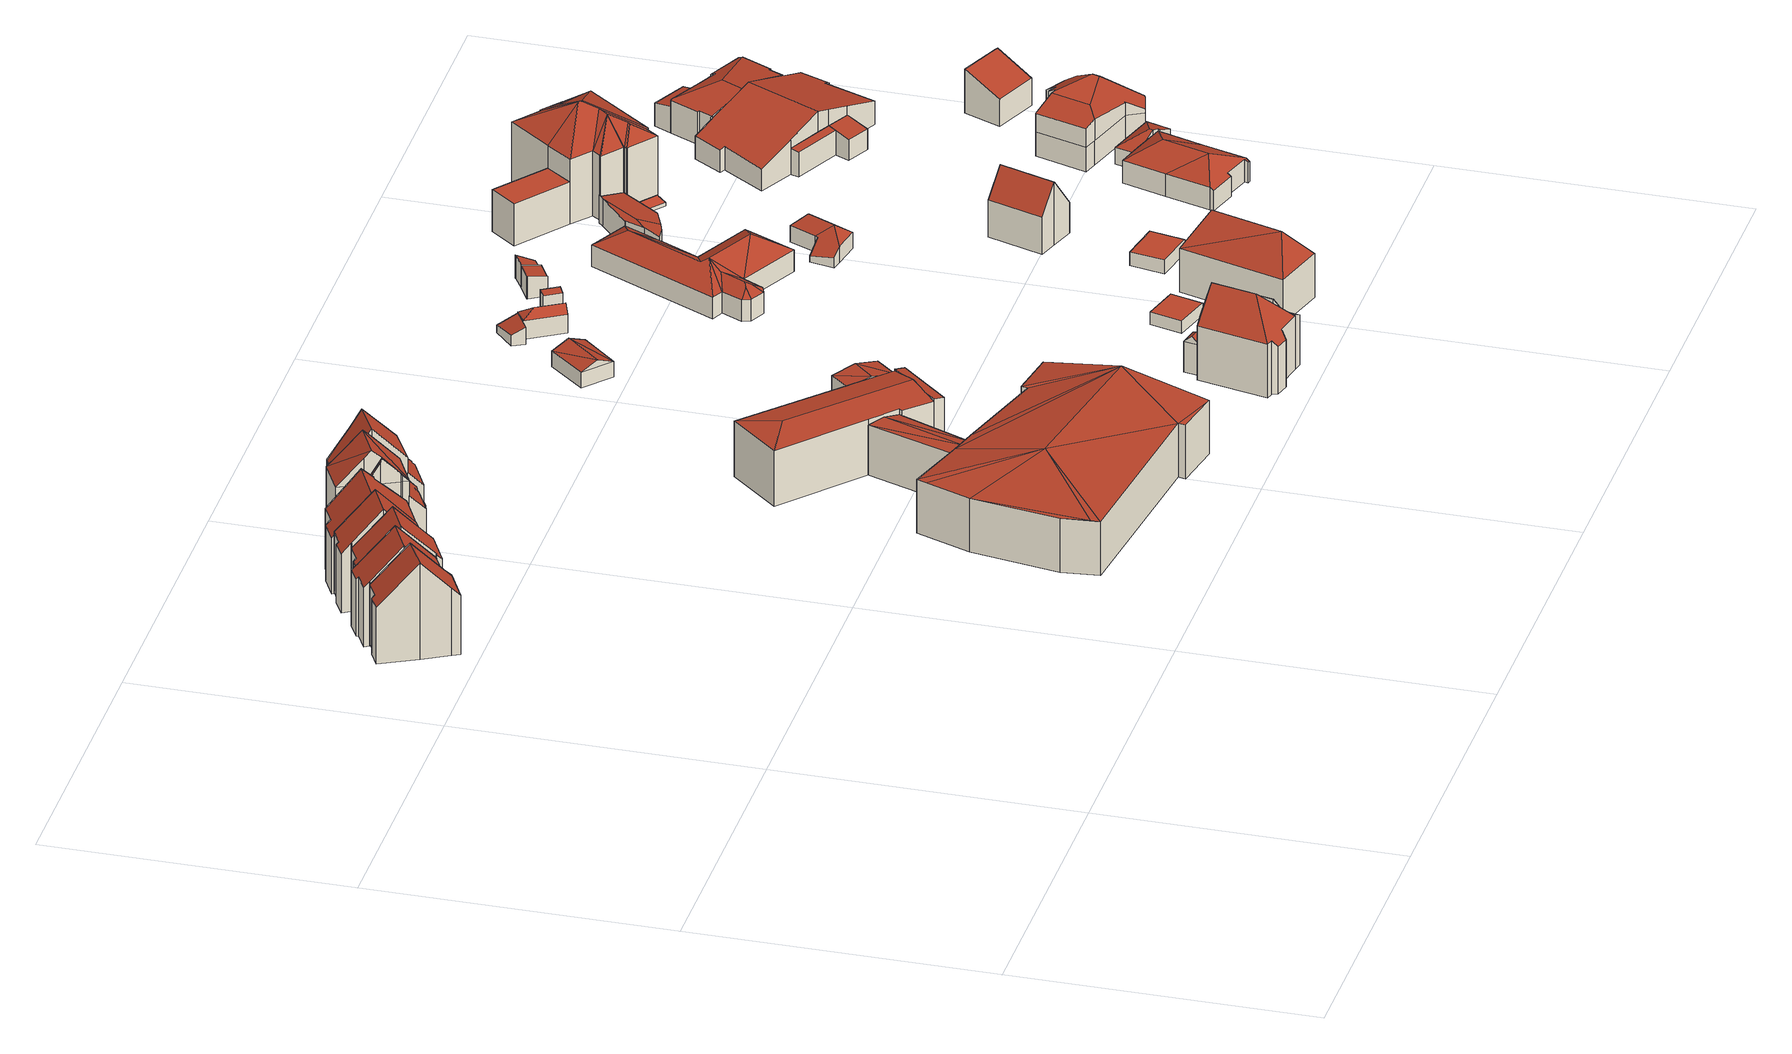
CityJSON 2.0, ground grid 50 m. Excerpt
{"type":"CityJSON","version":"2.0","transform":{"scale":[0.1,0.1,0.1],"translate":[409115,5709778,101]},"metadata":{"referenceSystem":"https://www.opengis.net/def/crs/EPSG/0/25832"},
"CityObjects":{
"building1":{"type":"Building","attributes":{"Gemeindeschluessel":"05978036","Geometrietyp2DReferenz":"3000","function":"31001_1000","roofType":"3100","measuredHeight":16.6},"geometry":[{"type":"MultiSurface","lod":"2","boundaries":[[[0,1,2,3]],[[1,4,5,2]],[[4,6,7,5]],[[6,8,9,7]],[[8,10,11,9]],[[10,12,13,11]],[[12,14,15,13]],[[14,16,17,15]],[[16,18,19,17]],[[18,20,21,19]],[[20,22,23,21]],[[22,0,3,23]],[[18,16,14,12,10,8,6]],[[6,4,1,0,22,20,18]],[[3,2,5,7,9,11,13,15,17,19,21,23]]],"semantics":{"surfaces":[{"type":"WallSurface"},{"type":"RoofSurface"},{"type":"GroundSurface"}],"values":[0,0,0,0,0,0,0,0,0,0,0,0,1,1,2]}}]},
"building2":{"type":"Building","attributes":{"Gemeindeschluessel":"05978036","Geometrietyp2DReferenz":"3000","function":"31001_1000","roofType":"3100","measuredHeight":16.62},"geometry":[{"type":"MultiSurface","lod":"2","boundaries":[[[24,25,26,27]],[[25,28,29,26]],[[28,30,31,29]],[[30,32,33,31]],[[32,34,35,33]],[[34,36,37,35]],[[36,38,39,37]],[[38,40,41,39]],[[40,42,43,41]],[[42,44,45,43]],[[44,46,47,45]],[[46,48,49,47]],[[48,50,51,49]],[[50,24,27,51]],[[46,44,42,40,38,36,34,32,30,28]],[[28,25,24,50,48,46]],[[27,26,29,31,33,35,37,39,41,43,45,47,49,51]]],"semantics":{"surfaces":[{"type":"WallSurface"},{"type":"RoofSurface"},{"type":"GroundSurface"}],"values":[0,0,0,0,0,0,0,0,0,0,0,0,0,0,1,1,2]}}]},
"building3":{"type":"Building","attributes":{"Gemeindeschluessel":"05978036","Geometrietyp2DReferenz":"3000","function":"31001_1000","roofType":"3100","measuredHeight":16.67},"geometry":[{"type":"MultiSurface","lod":"2","boundaries":[[[52,53,54,55]],[[53,56,57,54]],[[56,58,59,57]],[[58,60,61,59]],[[60,62,63,61]],[[62,64,65,63]],[[64,66,67,65]],[[66,68,69,67]],[[68,70,71,69]],[[70,72,73,71]],[[72,74,75,73]],[[74,76,77,75]],[[76,52,55,77]],[[72,70,68,66,64,62,60]],[[60,58,56,53,52,76,74,72]],[[55,54,57,59,61,63,65,67,69,71,73,75,77]]],"semantics":{"surfaces":[{"type":"WallSurface"},{"type":"RoofSurface"},{"type":"GroundSurface"}],"values":[0,0,0,0,0,0,0,0,0,0,0,0,0,1,1,2]}}]},
"building4":{"type":"Building","attributes":{"Gemeindeschluessel":"05978036","Geometrietyp2DReferenz":"3000","function":"31001_1000","roofType":"3100","measuredHeight":17.01},"geometry":[{"type":"MultiSurface","lod":"2","boundaries":[[[78,79,80,81]],[[79,82,83,80]],[[82,84,85,83]],[[84,86,87,85]],[[86,88,89,87]],[[88,90,91,89]],[[90,92,93,91]],[[92,94,95,93]],[[94,96,97,95]],[[96,78,81,97]],[[92,90,88,86]],[[86,84,82,79,78,96,94,92]],[[81,80,83,85,87,89,91,93,95,97]]],"semantics":{"surfaces":[{"type":"WallSurface"},{"type":"RoofSurface"},{"type":"GroundSurface"}],"values":[0,0,0,0,0,0,0,0,0,0,1,1,2]}}]},
"building5":{"type":"Building","attributes":{"Gemeindeschluessel":"05978036","Geometrietyp2DReferenz":"3000","function":"31001_1000","roofType":"3100","measuredHeight":16.61},"geometry":[{"type":"MultiSurface","lod":"2","boundaries":[[[98,99,100,101]],[[99,102,103,100]],[[102,104,105,103]],[[104,106,107,105]],[[106,108,109,107]],[[108,110,111,109]],[[110,112,113,111]],[[112,114,115,113]],[[114,116,117,115]],[[116,118,119,117]],[[118,120,121,119]],[[120,98,101,121]],[[116,114,112,110,108,106,104]],[[104,102,99,98,120,118,116]],[[101,100,103,105,107,109,111,113,115,117,119,121]]],"semantics":{"surfaces":[{"type":"WallSurface"},{"type":"RoofSurface"},{"type":"GroundSurface"}],"values":[0,0,0,0,0,0,0,0,0,0,0,0,1,1,2]}}]},
"building6":{"type":"Building","attributes":{"Gemeindeschluessel":"05978036","Geometrietyp2DReferenz":"3000","function":"51009_1610","roofType":"2100","measuredHeight":4.06},"geometry":[{"type":"MultiSurface","lod":"2","boundaries":[[[122,123,124,125]],[[123,126,127,124]],[[126,128,129,127]],[[128,130,131,129]],[[130,122,125,131]],[[130,128,126,123,122]],[[125,124,127,129,131]]],"semantics":{"surfaces":[{"type":"WallSurface"},{"type":"RoofSurface"},{"type":"GroundSurface"}],"values":[0,0,0,0,0,1,2]}}]},
"building7":{"type":"Building","attributes":{"Gemeindeschluessel":"05978036","Geometrietyp2DReferenz":"3000","function":"31001_1000"},"children":["building7-1","building7-2","building7-3","building7-4","building7-5","building7-6"]},
"building7-1":{"type":"BuildingPart","attributes":{"roofType":"2100","measuredHeight":11.27},"parents":["building7"],"geometry":[{"type":"MultiSurface","lod":"2","boundaries":[[[132,133,134,135,136]],[[133,137,138,134]],[[137,139,140,138]],[[139,141,142,140]],[[141,143,144,142]],[[143,141,139,137,133,132,145,146,147,148]],[[149,150,151,135,134,138,140,142,144,152]],[[145,153,151,150,146]],[[146,150,149,147]],[[132,136,153,145]],[[136,135,151,153]],[[147,149,152,148]],[[148,152,144,143]]],"semantics":{"surfaces":[{"type":"WallSurface"},{"type":"RoofSurface"},{"type":"GroundSurface"},{"type":"ClosureSurface"}],"values":[0,0,0,0,0,1,2,3,3,0,3,3,3]}}]},
"building7-2":{"type":"BuildingPart","attributes":{"roofType":"3100","measuredHeight":19.53},"parents":["building7"],"geometry":[{"type":"MultiSurface","lod":"2","boundaries":[[[154,155,156,157]],[[155,158,159,156]],[[158,160,161,162,159]],[[163,164,165,166,167]],[[167,168,169,163]],[[167,170,158,168]],[[168,158,155,171]],[[154,171,155]],[[158,170,160]],[[152,157,156,159,162,172,149]],[[163,154,157,152,148]],[[173,161,160]],[[172,162,161,173,174]],[[147,149,172,174,164]],[[148,147,164,163]],[[152,149,147,148]],[[168,171,154,169]],[[169,154,163]],[[160,170,167,166,173]],[[173,166,165,174]],[[174,165,164]]],"semantics":{"surfaces":[{"type":"WallSurface"},{"type":"RoofSurface"},{"type":"GroundSurface"},{"type":"ClosureSurface"}],"values":[0,0,0,1,1,1,1,0,0,2,3,0,3,3,0,3,0,3,0,3,3]}}]},
"building7-3":{"type":"BuildingPart","attributes":{"roofType":"2100","measuredHeight":11.39},"parents":["building7"],"geometry":[{"type":"MultiSurface","lod":"2","boundaries":[[[175,176,177,178]],[[176,179,180,177]],[[179,181,182,180]],[[181,183,184,185,182]],[[186,183,181,179,176,175]],[[178,177,180,182,185,151,150]],[[146,145,153,184,183,186]],[[150,151,153,145,146]],[[153,151,185,184]],[[178,150,146,186,175]]],"semantics":{"surfaces":[{"type":"WallSurface"},{"type":"RoofSurface"},{"type":"GroundSurface"},{"type":"ClosureSurface"}],"values":[0,0,0,0,1,2,0,3,3,3]}}]},
"building7-4":{"type":"BuildingPart","attributes":{"roofType":"3100","measuredHeight":18.11},"parents":["building7"],"geometry":[{"type":"MultiSurface","lod":"2","boundaries":[[[187,188,189,144,143]],[[188,190,191,189]],[[190,192,193,191]],[[192,194,195,193]],[[194,154,157,195]],[[196,197,169,154]],[[154,194,198,196]],[[199,187,163,169]],[[197,200,201,199,169]],[[187,199,201,188]],[[188,201,200,190]],[[190,200,197,196,198,192]],[[192,198,194]],[[157,152,144,189,191,193,195]],[[154,163,148,152,157]],[[143,148,163,187]],[[144,152,148,143]],[[154,169,163]]],"semantics":{"surfaces":[{"type":"WallSurface"},{"type":"RoofSurface"},{"type":"GroundSurface"},{"type":"ClosureSurface"}],"values":[0,0,0,0,0,1,1,1,1,0,0,0,0,2,3,0,3,3]}}]},
"building7-5":{"type":"BuildingPart","attributes":{"roofType":"3100","measuredHeight":19.53},"parents":["building7"],"geometry":[{"type":"MultiSurface","lod":"2","boundaries":[[[161,202,203,162]],[[202,204,205,203]],[[204,206,207,205]],[[206,208,209,207]],[[208,210,211,209]],[[210,212,213,211]],[[212,214,175,178,213]],[[212,210,208,206,204,202,161,173,166,215]],[[215,216,214,212]],[[172,162,203,205,207,209,211,213,178,150,149]],[[166,165,215]],[[161,162,172,174,173]],[[173,174,165,166]],[[216,186,175,214]],[[186,146,150,178,175]],[[165,164,147,146,186,216,215]],[[149,150,146,147]],[[149,147,164,174,172]],[[174,164,165]]],"semantics":{"surfaces":[{"type":"WallSurface"},{"type":"RoofSurface"},{"type":"GroundSurface"},{"type":"ClosureSurface"}],"values":[0,0,0,0,0,0,0,1,1,2,0,3,3,0,3,0,3,3,3]}}]},
"building7-6":{"type":"BuildingPart","attributes":{"roofType":"1000","measuredHeight":5.96},"parents":["building7"],"geometry":[{"type":"MultiSurface","lod":"2","boundaries":[[[184,217,218,185]],[[217,136,135,218]],[[153,136,217,184]],[[185,218,135,151]],[[151,135,136,153]],[[151,153,184,185]]],"semantics":{"surfaces":[{"type":"WallSurface"},{"type":"RoofSurface"},{"type":"GroundSurface"},{"type":"ClosureSurface"}],"values":[0,0,1,2,3,3]}}]},
"building8":{"type":"Building","attributes":{"Gemeindeschluessel":"05978036","Geometrietyp2DReferenz":"3000","function":"31001_1310","roofType":"5000","measuredHeight":11.79},"geometry":[{"type":"MultiSurface","lod":"2","boundaries":[[[219,220,221,222]],[[220,223,224,221]],[[223,225,226,224]],[[225,227,228,226]],[[227,229,230,228]],[[229,231,232,230]],[[231,233,234,232]],[[233,235,236,234]],[[235,237,238,236]],[[237,239,240,238]],[[239,241,242,240]],[[241,219,222,242]],[[239,243,244]],[[239,245,243]],[[245,239,237]],[[246,233,229]],[[243,233,246]],[[243,235,233]],[[235,243,245]],[[229,233,231]],[[225,246,227]],[[223,246,225]],[[220,246,223]],[[219,246,220]],[[219,243,246]],[[241,243,219]],[[243,241,244]],[[237,235,245]],[[241,239,244]],[[229,227,246]],[[222,221,224,226,228,230,232,234,236,238,240,242]]],"semantics":{"surfaces":[{"type":"WallSurface"},{"type":"RoofSurface"},{"type":"GroundSurface"}],"values":[0,0,0,0,0,0,0,0,0,0,0,0,1,1,1,1,1,1,1,1,1,1,1,1,1,1,1,0,0,0,2]}}]},
"building9":{"type":"Building","attributes":{"Gemeindeschluessel":"05978036","Geometrietyp2DReferenz":"3000","function":"31001_3010"},"children":["building9-1","building9-2","building9-3","building9-4"]},
"building9-1":{"type":"BuildingPart","attributes":{"roofType":"3100","measuredHeight":9.18},"parents":["building9"],"geometry":[{"type":"MultiSurface","lod":"2","boundaries":[[[247,248,249,250]],[[248,251,252,249]],[[251,253,254,252]],[[253,255,256]],[[255,253,251]],[[256,248,247,257]],[[248,256,255]],[[248,255,251]],[[254,258,250,249,252]],[[258,254,253,257]],[[250,258,257,247]],[[253,256,257]]],"semantics":{"surfaces":[{"type":"WallSurface"},{"type":"RoofSurface"},{"type":"GroundSurface"},{"type":"ClosureSurface"}],"values":[0,0,0,1,1,1,1,0,2,3,3,3]}}]},
"building9-2":{"type":"BuildingPart","attributes":{"roofType":"2100","measuredHeight":10.02},"parents":["building9"],"geometry":[{"type":"MultiSurface","lod":"2","boundaries":[[[259,260,261,262,263]],[[264,265,266,267,268]],[[265,259,263,266]],[[265,264,269,270,271,260,259]],[[263,262,272,267,266]],[[271,261,260]],[[268,269,264]],[[267,272,270,269,268]],[[272,262,261,271,270]]],"semantics":{"surfaces":[{"type":"WallSurface"},{"type":"RoofSurface"},{"type":"GroundSurface"},{"type":"ClosureSurface"}],"values":[0,0,0,1,2,0,0,3,3]}}]},
"building9-3":{"type":"BuildingPart","attributes":{"roofType":"5000","measuredHeight":10.63},"parents":["building9"],"geometry":[{"type":"MultiSurface","lod":"2","boundaries":[[[261,273,247,250,262]],[[274,275,276,254,253]],[[275,277,278,276]],[[277,279,280,281,278]],[[268,267,282]],[[277,275,283]],[[275,274,284,273,261,271,285,283]],[[285,269,268,286,287,279,277,283]],[[272,262,250,258,254,276,278,281,267]],[[270,269,285]],[[272,267,268,269,270]],[[271,270,285]],[[272,270,271,261,262]],[[257,247,273,284]],[[257,258,250,247]],[[274,253,256,257,284]],[[253,254,258,257]],[[253,257,256]],[[282,286,268]],[[287,280,279]],[[282,267,281,280]],[[282,280,287,286]]],"semantics":{"surfaces":[{"type":"WallSurface"},{"type":"RoofSurface"},{"type":"GroundSurface"},{"type":"ClosureSurface"}],"values":[0,0,0,0,0,1,1,1,2,0,3,0,3,0,3,0,3,3,0,0,3,3]}}]},
"building9-4":{"type":"BuildingPart","attributes":{"roofType":"3100","measuredHeight":9.95},"parents":["building9"],"geometry":[{"type":"MultiSurface","lod":"2","boundaries":[[[280,288,289,281]],[[288,290,291,289]],[[290,282,267,291]],[[290,288,292]],[[288,293,292]],[[293,288,280,287]],[[292,282,290]],[[282,292,293,286]],[[281,289,291,267]],[[281,267,282,280]],[[286,293,287]],[[282,286,287,280]]],"semantics":{"surfaces":[{"type":"WallSurface"},{"type":"RoofSurface"},{"type":"GroundSurface"},{"type":"ClosureSurface"}],"values":[0,0,0,0,1,1,1,1,2,3,0,3]}}]},
"building10":{"type":"Building","attributes":{"Gemeindeschluessel":"05978036","Geometrietyp2DReferenz":"3000","function":"31001_1000"},"children":["building10-1","building10-2","building10-3"]},
"building10-1":{"type":"BuildingPart","attributes":{"roofType":"2100","measuredHeight":11.25},"parents":["building10"],"geometry":[{"type":"MultiSurface","lod":"2","boundaries":[[[294,295,296,297]],[[295,298,299,296]],[[298,300,301,299]],[[300,302,303,304,301]],[[305,294,297,306,307]],[[305,308,302,300,298,295,294]],[[297,296,299,301,304,309,306]],[[310,303,302,308]],[[310,311,309,304,303]],[[307,311,310,308,305]],[[306,309,311,307]]],"semantics":{"surfaces":[{"type":"WallSurface"},{"type":"RoofSurface"},{"type":"GroundSurface"},{"type":"ClosureSurface"}],"values":[0,0,0,0,0,1,2,0,3,0,3]}}]},
"building10-2":{"type":"BuildingPart","attributes":{"roofType":"5000","measuredHeight":14.51},"parents":["building10"],"geometry":[{"type":"MultiSurface","lod":"2","boundaries":[[[312,313,314,315]],[[313,316,317,314]],[[316,318,319,317]],[[318,320,321,319]],[[320,322,323,321]],[[322,307,306,323]],[[324,325,326,327]],[[325,328,329,326]],[[328,330,331,329]],[[330,332,333,331]],[[332,334,335,333]],[[334,336,337,335]],[[336,338,339,337]],[[338,312,315,339]],[[334,332,330,328,325,324,340]],[[324,311,307,322,320,318,316,313,340]],[[313,312,338,336,334,340]],[[315,314,317,319,321,323,306,309,327,326,329,331,333,335,337,339]],[[311,309,306,307]],[[324,327,309,311]]],"semantics":{"surfaces":[{"type":"WallSurface"},{"type":"RoofSurface"},{"type":"GroundSurface"},{"type":"ClosureSurface"}],"values":[0,0,0,0,0,0,0,0,0,0,0,0,0,0,1,1,1,2,3,3]}}]},
"building10-3":{"type":"BuildingPart","attributes":{"roofType":"2100","measuredHeight":9.52},"parents":["building10"],"geometry":[{"type":"MultiSurface","lod":"2","boundaries":[[[303,341,342,304]],[[341,343,324,327,342]],[[343,341,303,310]],[[309,304,342,327]],[[303,304,309,311,310]],[[311,324,343,310]],[[309,327,324,311]]],"semantics":{"surfaces":[{"type":"WallSurface"},{"type":"RoofSurface"},{"type":"GroundSurface"},{"type":"ClosureSurface"}],"values":[0,0,1,2,3,0,3]}}]},
"building11":{"type":"Building","attributes":{"Gemeindeschluessel":"05978036","Geometrietyp2DReferenz":"3000","function":"31001_1000"},"children":["building11-1","building11-2"]},
"building11-1":{"type":"BuildingPart","attributes":{"roofType":"5000","measuredHeight":6.49},"parents":["building11"],"geometry":[{"type":"MultiSurface","lod":"2","boundaries":[[[344,345,346,347]],[[345,348,349,346]],[[348,350,351,352,349]],[[353,344,347,354,355]],[[353,350,348,356]],[[348,345,357,356]],[[357,344,353,356]],[[344,357,345]],[[347,346,349,352,354]],[[355,351,350,353]],[[355,354,352,351]]],"semantics":{"surfaces":[{"type":"WallSurface"},{"type":"RoofSurface"},{"type":"GroundSurface"},{"type":"ClosureSurface"}],"values":[0,0,0,0,1,1,1,0,2,0,3]}}]},
"building11-2":{"type":"BuildingPart","attributes":{"roofType":"1000","measuredHeight":2.64},"parents":["building11"],"geometry":[{"type":"MultiSurface","lod":"2","boundaries":[[[358,355,354,359]],[[351,360,361,352]],[[360,358,359,361]],[[360,351,355,358]],[[359,354,352,361]],[[352,354,355,351]]],"semantics":{"surfaces":[{"type":"WallSurface"},{"type":"RoofSurface"},{"type":"GroundSurface"},{"type":"ClosureSurface"}],"values":[0,0,0,1,2,3]}}]},
"building12":{"type":"Building","attributes":{"Gemeindeschluessel":"05978036","Geometrietyp2DReferenz":"3000","function":"31001_2460","roofType":"3100","measuredHeight":3.9},"geometry":[{"type":"MultiSurface","lod":"2","boundaries":[[[362,363,364,365]],[[363,366,367,364]],[[366,368,369,367]],[[368,362,365,369]],[[366,363,370]],[[362,368,371]],[[371,363,362]],[[363,371,370]],[[368,370,371]],[[370,368,366]],[[365,364,367,369]]],"semantics":{"surfaces":[{"type":"WallSurface"},{"type":"RoofSurface"},{"type":"GroundSurface"}],"values":[0,0,0,0,0,0,1,1,1,1,2]}}]},
"building13":{"type":"Building","attributes":{"Gemeindeschluessel":"05978036","Geometrietyp2DReferenz":"3000","function":"31001_2460","roofType":"1000","measuredHeight":2.28},"geometry":[{"type":"MultiSurface","lod":"2","boundaries":[[[372,373,374,375]],[[373,376,377,374]],[[376,378,379,377]],[[378,372,375,379]],[[378,376,373,372]],[[375,374,377,379]]],"semantics":{"surfaces":[{"type":"WallSurface"},{"type":"RoofSurface"},{"type":"GroundSurface"}],"values":[0,0,0,0,1,2]}}]},
"building14":{"type":"Building","attributes":{"Gemeindeschluessel":"05978036","Geometrietyp2DReferenz":"3000","function":"31001_1000","roofType":"3200","measuredHeight":12.82},"geometry":[{"type":"MultiSurface","lod":"2","boundaries":[[[380,381,382,383]],[[381,384,385,382]],[[384,386,387,385]],[[386,380,383,387]],[[384,381,388]],[[380,386,389]],[[388,380,389]],[[380,388,381]],[[386,388,389]],[[388,386,384]],[[383,382,385,387]]],"semantics":{"surfaces":[{"type":"WallSurface"},{"type":"RoofSurface"},{"type":"GroundSurface"}],"values":[0,0,0,0,1,1,1,1,1,1,2]}}]},
"building15":{"type":"Building","attributes":{"Gemeindeschluessel":"05978036","Geometrietyp2DReferenz":"3000","function":"31001_1000","roofType":"2100","measuredHeight":2.93},"geometry":[{"type":"MultiSurface","lod":"2","boundaries":[[[390,391,392,393]],[[391,394,395,392]],[[394,396,397,395]],[[396,398,399,397]],[[398,400,401,399]],[[400,390,393,401]],[[400,398,396,394,391,390]],[[393,392,395,397,399,401]]],"semantics":{"surfaces":[{"type":"WallSurface"},{"type":"RoofSurface"},{"type":"GroundSurface"}],"values":[0,0,0,0,0,0,1,2]}}]},
"building16":{"type":"Building","attributes":{"Gemeindeschluessel":"05978036","Geometrietyp2DReferenz":"3000","function":"31001_1000","roofType":"5000","measuredHeight":4.31},"geometry":[{"type":"MultiSurface","lod":"2","boundaries":[[[402,403,404,405]],[[403,406,407,404]],[[406,408,409,407]],[[408,410,411,409]],[[410,402,405,411]],[[402,410,412]],[[410,408,413,412]],[[403,402,412,413,406]],[[406,413,408]],[[405,404,407,409,411]]],"semantics":{"surfaces":[{"type":"WallSurface"},{"type":"RoofSurface"},{"type":"GroundSurface"}],"values":[0,0,0,0,0,1,1,1,0,2]}}]},
"building17":{"type":"Building","attributes":{"Gemeindeschluessel":"05978036","Geometrietyp2DReferenz":"3000","function":"31001_9998","roofType":"2100","measuredHeight":5.63},"geometry":[{"type":"MultiSurface","lod":"2","boundaries":[[[414,415,416,404]],[[415,417,418,416]],[[417,419,407,418]],[[419,414,404,407]],[[419,417,415,414]],[[404,416,418,407]]],"semantics":{"surfaces":[{"type":"WallSurface"},{"type":"RoofSurface"},{"type":"GroundSurface"}],"values":[0,0,0,0,1,2]}}]},
"building18":{"type":"Building","attributes":{"Gemeindeschluessel":"05978036","Geometrietyp2DReferenz":"3000","function":"31001_2460","roofType":"1000","measuredHeight":2.42},"geometry":[{"type":"MultiSurface","lod":"2","boundaries":[[[420,421,422,423]],[[421,424,425,422]],[[424,426,427,425]],[[426,420,423,427]],[[426,424,421,420]],[[423,422,425,427]]],"semantics":{"surfaces":[{"type":"WallSurface"},{"type":"RoofSurface"},{"type":"GroundSurface"}],"values":[0,0,0,0,1,2]}}]},
"building19":{"type":"Building","attributes":{"Gemeindeschluessel":"05978036","Geometrietyp2DReferenz":"3000","function":"31001_2460","roofType":"2100","measuredHeight":3.83},"geometry":[{"type":"MultiSurface","lod":"2","boundaries":[[[428,429,430,431]],[[429,432,433,430]],[[432,434,435,433]],[[434,436,437,435]],[[436,438,439,437]],[[438,428,431,439]],[[438,436,434,432,429,428]],[[431,430,433,435,437,439]]],"semantics":{"surfaces":[{"type":"WallSurface"},{"type":"RoofSurface"},{"type":"GroundSurface"}],"values":[0,0,0,0,0,0,1,2]}}]},
"building20":{"type":"Building","attributes":{"Gemeindeschluessel":"05978036","Geometrietyp2DReferenz":"3000","function":"31001_2460","roofType":"2100","measuredHeight":3.91},"geometry":[{"type":"MultiSurface","lod":"2","boundaries":[[[440,441,435,437]],[[441,442,443,435]],[[442,444,445,443]],[[444,446,447,445]],[[446,448,449,447]],[[448,450,451,449]],[[450,440,437,451]],[[450,448,446,444,442,441,440]],[[437,435,443,445,447,449,451]]],"semantics":{"surfaces":[{"type":"WallSurface"},{"type":"RoofSurface"},{"type":"GroundSurface"}],"values":[0,0,0,0,0,0,0,1,2]}}]},
"building21":{"type":"Building","attributes":{"Gemeindeschluessel":"05978036","Geometrietyp2DReferenz":"3000","function":"31001_1000","roofType":"3100","measuredHeight":10.92},"geometry":[{"type":"MultiSurface","lod":"2","boundaries":[[[452,453,454,455]],[[453,456,457,454]],[[456,458,459,457]],[[458,460,461,459]],[[460,462,463,461]],[[462,464,465,463]],[[464,466,467,465]],[[466,468,469,467]],[[468,470,471,469]],[[470,472,473,471]],[[472,474,475,473]],[[474,476,477,475]],[[476,478,479,477]],[[478,480,481,479]],[[480,482,483,481]],[[482,452,455,483]],[[478,476,474,472,470,468,466,464,462,460,458,456,453,452]],[[452,482,480,478]],[[455,454,457,459,461,463,465,467,469,471,473,475,477,479,481,483]]],"semantics":{"surfaces":[{"type":"WallSurface"},{"type":"RoofSurface"},{"type":"GroundSurface"}],"values":[0,0,0,0,0,0,0,0,0,0,0,0,0,0,0,0,1,1,2]}}]},
"building22":{"type":"Building","attributes":{"Gemeindeschluessel":"05978036","Geometrietyp2DReferenz":"3000","function":"31001_2000"},"children":["building22-1","building22-2"]},
"building22-1":{"type":"BuildingPart","attributes":{"roofType":"5000","measuredHeight":4.8},"parents":["building22"],"geometry":[{"type":"MultiSurface","lod":"2","boundaries":[[[484,485,486,487]],[[485,488,489,486]],[[488,490,491,489]],[[490,492,493,491]],[[492,494,495,493]],[[494,496,497,495]],[[496,498,499,497]],[[498,500,501,502,499]],[[503,484,487,504,505]],[[506,500,498,496,507]],[[496,494,492,490,488,485,484,507]],[[484,503,508,506,507]],[[487,486,489,491,493,495,497,499,502,509,510,504]],[[511,501,500,506]],[[509,502,501,511]],[[508,512,511,506]],[[509,511,512,510]],[[503,505,512,508]],[[505,504,510,512]]],"semantics":{"surfaces":[{"type":"WallSurface"},{"type":"RoofSurface"},{"type":"GroundSurface"},{"type":"ClosureSurface"}],"values":[0,0,0,0,0,0,0,0,0,1,1,1,2,0,3,0,3,0,3]}}]},
"building22-2":{"type":"BuildingPart","attributes":{"roofType":"5000","measuredHeight":6.58},"parents":["building22"],"geometry":[{"type":"MultiSurface","lod":"2","boundaries":[[[513,514,515,516]],[[514,517,518,515]],[[517,519,520,518]],[[519,521,522,520]],[[521,523,524,522]],[[523,525,526,524]],[[525,527,528,526]],[[527,505,504,528]],[[501,529,530,502]],[[529,531,532,530]],[[531,533,534,532]],[[533,513,516,534]],[[535,536,537,531,529]],[[538,501,511,512]],[[538,529,501]],[[529,538,535]],[[505,538,512]],[[538,505,527]],[[536,535,538,527,525]],[[537,513,533]],[[536,513,537]],[[536,539,513]],[[536,523,539]],[[523,536,525]],[[540,541,539,523,521]],[[540,521,519]],[[542,541,540,519,517]],[[542,517,514]],[[539,541,542,514,513]],[[537,533,531]],[[516,515,518,520,522,524,526,528,504,510,509,502,530,532,534]],[[510,504,505,512]],[[502,509,511,501]],[[509,510,512,511]]],"semantics":{"surfaces":[{"type":"WallSurface"},{"type":"RoofSurface"},{"type":"GroundSurface"},{"type":"ClosureSurface"}],"values":[0,0,0,0,0,0,0,0,0,0,0,0,1,1,1,1,1,1,1,1,1,1,1,1,1,1,1,1,1,1,2,3,3,3]}}]},
"building23":{"type":"Building","attributes":{"Gemeindeschluessel":"05978036","Geometrietyp2DReferenz":"3000","function":"31001_2460","roofType":"3200","measuredHeight":4.36},"geometry":[{"type":"MultiSurface","lod":"2","boundaries":[[[543,544,545,546]],[[544,547,548,545]],[[547,549,550,548]],[[549,551,552,550]],[[551,553,554,552]],[[553,555,556,554]],[[555,557,558,556]],[[557,559,560,558]],[[559,543,546,560]],[[543,559,561]],[[549,547,562]],[[559,557,562,561]],[[557,555,553,551,549,562]],[[544,543,561]],[[547,544,561,562]],[[546,545,548,550,552,554,556,558,560]]],"semantics":{"surfaces":[{"type":"WallSurface"},{"type":"RoofSurface"},{"type":"GroundSurface"}],"values":[0,0,0,0,0,0,0,0,0,1,1,1,1,1,1,2]}}]},
"building24":{"type":"Building","attributes":{"Gemeindeschluessel":"05978036","Geometrietyp2DReferenz":"3000","function":"31001_1000","roofType":"3200","measuredHeight":6.24},"geometry":[{"type":"MultiSurface","lod":"2","boundaries":[[[563,564,565,566]],[[564,567,568,565]],[[567,569,570,568]],[[569,571,572,570]],[[571,573,574,572]],[[573,575,576,574]],[[575,577,578,576]],[[577,579,580,578]],[[579,581,582,580]],[[581,583,584,582]],[[583,585,586,584]],[[585,587,588,586]],[[587,589,590,588]],[[589,563,566,590]],[[585,583,581,579,577,575,573,571,591]],[[564,563,589,592]],[[569,567,564,592]],[[571,569,592,591]],[[589,587,591,592]],[[587,585,591]],[[566,565,568,570,572,574,576,578,580,582,584,586,588,590]]],"semantics":{"surfaces":[{"type":"WallSurface"},{"type":"RoofSurface"},{"type":"GroundSurface"}],"values":[0,0,0,0,0,0,0,0,0,0,0,0,0,0,1,1,1,1,1,1,2]}}]},
"building25":{"type":"Building","attributes":{"Gemeindeschluessel":"05978036","Geometrietyp2DReferenz":"3000","function":"31001_2000"},"children":["building25-1","building25-2","building25-3"]},
"building25-1":{"type":"BuildingPart","attributes":{"roofType":"5000","measuredHeight":1.76},"parents":["building25"],"geometry":[{"type":"MultiSurface","lod":"2","boundaries":[[[593,594,595,596]],[[594,597,598,595]],[[599,593,596,600]],[[601,602,599,597]],[[601,597,594]],[[602,601,594,593]],[[602,593,599]],[[596,595,598,600]],[[600,598,597,599]]],"semantics":{"surfaces":[{"type":"WallSurface"},{"type":"RoofSurface"},{"type":"GroundSurface"},{"type":"ClosureSurface"}],"values":[0,0,0,1,1,1,1,2,3]}}]},
"building25-2":{"type":"BuildingPart","attributes":{"roofType":"5000","measuredHeight":15.41},"parents":["building25"],"geometry":[{"type":"MultiSurface","lod":"2","boundaries":[[[603,604,605,598,597]],[[604,606,607,605]],[[606,608,609,607]],[[608,610,611,609]],[[610,612,613,611]],[[612,614,615,613]],[[614,616,617,618,615]],[[619,620,621,622,623]],[[620,624,625,621]],[[624,626,627,625]],[[626,628,629,627]],[[628,630,631,629]],[[630,632,633,631]],[[632,634,635,633]],[[634,636,637,635]],[[636,638,599,600,637]],[[639,640,636,634]],[[639,634,632]],[[641,632,630]],[[641,639,632]],[[624,639,641]],[[624,640,639]],[[624,642,640]],[[624,643,642]],[[643,624,620]],[[644,641,630,628]],[[644,628,626]],[[641,644,626,624]],[[619,643,620]],[[643,619,616]],[[645,642,643,616,614]],[[614,646,645]],[[612,646,614]],[[646,612,610]],[[646,606,647]],[[646,608,606]],[[608,646,610]],[[648,647,606,604]],[[648,603,638]],[[603,648,604]],[[640,642,645,646,647,648,638,636]],[[598,605,607,609,611,613,615,618,622,621,625,627,629,631,633,635,637,600]],[[623,617,616,619]],[[623,622,618,617]],[[597,599,638,603]],[[597,598,600,599]]],"semantics":{"surfaces":[{"type":"WallSurface"},{"type":"RoofSurface"},{"type":"GroundSurface"},{"type":"ClosureSurface"}],"values":[0,0,0,0,0,0,0,0,0,0,0,0,0,0,0,0,1,1,1,1,1,1,1,1,1,1,1,1,1,1,1,1,1,1,1,1,1,1,1,1,1,2,0,3,0,3]}}]},
"building25-3":{"type":"BuildingPart","attributes":{"roofType":"1000","measuredHeight":7.31},"parents":["building25"],"geometry":[{"type":"MultiSurface","lod":"2","boundaries":[[[617,649,650,618]],[[649,651,652,650]],[[651,623,622,652]],[[623,651,649,617]],[[618,650,652,622]],[[618,622,623,617]]],"semantics":{"surfaces":[{"type":"WallSurface"},{"type":"RoofSurface"},{"type":"GroundSurface"},{"type":"ClosureSurface"}],"values":[0,0,0,1,2,3]}}]},
"building26":{"type":"Building","attributes":{"Gemeindeschluessel":"05978036","Geometrietyp2DReferenz":"3000","function":"31001_2460","roofType":"5000","measuredHeight":4.96},"geometry":[{"type":"MultiSurface","lod":"2","boundaries":[[[653,654,655,656]],[[654,657,658,655]],[[657,659,660,658]],[[659,661,662,660]],[[661,663,664,662]],[[663,665,666,664]],[[665,653,656,666]],[[661,659,667]],[[659,657,654,667]],[[654,653,665,663,661,667]],[[656,655,658,660,662,664,666]]],"semantics":{"surfaces":[{"type":"WallSurface"},{"type":"RoofSurface"},{"type":"GroundSurface"}],"values":[0,0,0,0,0,0,0,1,1,1,2]}}]},
"building27":{"type":"Building","attributes":{"Gemeindeschluessel":"05978036","Geometrietyp2DReferenz":"3000","function":"31001_1000","roofType":"5000","measuredHeight":8.73},"geometry":[{"type":"MultiSurface","lod":"2","boundaries":[[[668,669,670,671]],[[669,672,673,670]],[[672,674,675,673]],[[674,676,677,675]],[[676,678,679,677]],[[678,680,681,679]],[[680,682,683,681]],[[682,684,685,683]],[[684,686,687,685]],[[686,688,689,687]],[[688,690,691,689]],[[690,692,693,691]],[[692,694,695,693]],[[694,696,697,695]],[[696,698,699,697]],[[698,700,701,699]],[[700,702,703,701]],[[702,704,705,703]],[[704,706,707,705]],[[706,668,671,707]],[[698,708,709,710,711,712,713,714]],[[715,714,713,716,717,718,719,720]],[[721,722,723,717,716]],[[711,724,725,726,727,728,729,730,731,732,712]],[[732,721,716,713,712]],[[676,731,730,678]],[[674,722,721,732,731,676]],[[678,730,729,680]],[[680,729,728,682]],[[682,728,727,684]],[[684,727,726,686]],[[686,726,725,688]],[[688,725,724,690]],[[690,724,711,710,692]],[[669,717,723,672]],[[672,723,722,674]],[[702,715,720,704]],[[704,720,719,706]],[[706,719,718,668]],[[700,714,715,702]],[[698,714,700]],[[692,710,709,694]],[[668,718,717,669]],[[694,709,708,696]],[[696,708,698]],[[671,670,673,675,677,679,681,683,685,687,689,691,693,695,697,699,701,703,705,707]]],"semantics":{"surfaces":[{"type":"WallSurface"},{"type":"RoofSurface"},{"type":"GroundSurface"}],"values":[0,0,0,0,0,0,0,0,0,0,0,0,0,0,0,0,0,0,0,0,1,1,1,1,1,0,0,0,0,0,0,0,0,0,0,0,0,0,0,0,0,0,0,0,0,2]}}]},
"building28":{"type":"Building","attributes":{"Gemeindeschluessel":"05978036","Geometrietyp2DReferenz":"3000","function":"31001_3060"},"children":["building28-1","building28-2","building28-3","building28-4","building28-5"]},
"building28-1":{"type":"BuildingPart","attributes":{"roofType":"3100","measuredHeight":8.03},"parents":["building28"],"geometry":[{"type":"MultiSurface","lod":"2","boundaries":[[[733,734,735,736]],[[734,737,738,735]],[[737,739,740,738]],[[739,741,742,740]],[[743,744,745,746]],[[744,747,748,745]],[[747,749,750,748]],[[749,751,752,750]],[[751,753,754,752]],[[753,755,754]],[[756,757,758,759,760]],[[757,733,736,758]],[[761,762,753,751,749,747,744,743,763,764]],[[764,765,741,739,737,734,733,757,756,761]],[[736,735,738,740,742,766,767,746,745,748,750,752,754,768,769,759,758]],[[770,771,765,764]],[[767,766,771,770]],[[766,742,741,765,771]],[[763,770,764]],[[767,770,763,743,746]],[[755,753,762,772]],[[772,768,754,755]],[[773,772,762,761]],[[769,768,772,773]],[[756,760,773,761]],[[769,773,760,759]]],"semantics":{"surfaces":[{"type":"WallSurface"},{"type":"RoofSurface"},{"type":"GroundSurface"},{"type":"ClosureSurface"}],"values":[0,0,0,0,0,0,0,0,0,0,0,0,1,1,2,0,3,3,0,3,0,3,0,3,0,3]}}]},
"building28-2":{"type":"BuildingPart","attributes":{"roofType":"5000","measuredHeight":7.35},"parents":["building28"],"geometry":[{"type":"MultiSurface","lod":"2","boundaries":[[[774,742,741]],[[774,775,776,742]],[[775,777,778,776]],[[777,779,780,778]],[[779,781,782,783,780]],[[784,785,786,787,788]],[[785,789,790,786]],[[789,791,792,790]],[[791,793,794,792]],[[793,795,796,794]],[[795,797,798,796]],[[797,799,743,746,798]],[[793,791,789,785,784,800,801]],[[800,781,779,777,775,774,765,771,801]],[[771,770,763,799,797,795,793,801]],[[746,767,766,742,776,778,780,783,802,787,786,790,792,794,796,798]],[[763,743,799]],[[766,767,770,771]],[[767,746,743,763,770]],[[774,741,765]],[[766,771,765,741,742]],[[803,782,781,800]],[[802,783,782,803]],[[788,803,800,784]],[[802,803,788,787]]],"semantics":{"surfaces":[{"type":"WallSurface"},{"type":"RoofSurface"},{"type":"GroundSurface"},{"type":"ClosureSurface"}],"values":[0,0,0,0,0,0,0,0,0,0,0,0,1,1,1,2,0,3,3,0,3,0,3,0,3]}}]},
"building28-3":{"type":"BuildingPart","attributes":{"roofType":"2100","measuredHeight":4.48},"parents":["building28"],"geometry":[{"type":"MultiSurface","lod":"2","boundaries":[[[804,805,758,806]],[[805,760,759,758]],[[804,806,807,808]],[[808,772,773,760,805,804]],[[806,758,759,769,768,807]],[[768,769,773,772]],[[769,759,760,773]],[[808,807,768,772]]],"semantics":{"surfaces":[{"type":"WallSurface"},{"type":"RoofSurface"},{"type":"GroundSurface"},{"type":"ClosureSurface"}],"values":[0,0,0,1,2,3,3,3]}}]},
"building28-4":{"type":"BuildingPart","attributes":{"roofType":"2100","measuredHeight":4.61},"parents":["building28"],"geometry":[{"type":"MultiSurface","lod":"2","boundaries":[[[809,788,787,810]],[[782,811,812,783]],[[811,809,810,812]],[[811,782,803,788,809]],[[810,787,802,783,812]],[[783,802,803,782]],[[802,787,788,803]]],"semantics":{"surfaces":[{"type":"WallSurface"},{"type":"RoofSurface"},{"type":"GroundSurface"},{"type":"ClosureSurface"}],"values":[0,0,0,1,2,3,3]}}]},
"building28-5":{"type":"BuildingPart","attributes":{"roofType":"2100","measuredHeight":4.47},"parents":["building28"],"geometry":[{"type":"MultiSurface","lod":"2","boundaries":[[[813,808,807,814]],[[755,815,816,754]],[[815,813,814,816]],[[815,755,772,808,813]],[[814,807,768,754,816]],[[768,807,808,772]],[[754,768,772,755]]],"semantics":{"surfaces":[{"type":"WallSurface"},{"type":"RoofSurface"},{"type":"GroundSurface"},{"type":"ClosureSurface"}],"values":[0,0,0,1,2,3,3]}}]},
"building29":{"type":"Building","attributes":{"Gemeindeschluessel":"05978036","Geometrietyp2DReferenz":"3000","function":"31001_2460","roofType":"2100","measuredHeight":7.6},"geometry":[{"type":"MultiSurface","lod":"2","boundaries":[[[817,818,819,820]],[[818,821,822,819]],[[821,823,824,822]],[[823,825,826,824]],[[825,817,820,826]],[[825,823,821,818,817]],[[820,819,822,824,826]]],"semantics":{"surfaces":[{"type":"WallSurface"},{"type":"RoofSurface"},{"type":"GroundSurface"}],"values":[0,0,0,0,0,1,2]}}]}
},
"vertices":[
[33,1117,197],[60,1132,197],[60,1132,95],[33,1117,95],[61,1132,197],[61,1132,95],[90,1077,261],[90,1077,95],[115,1029,206],[115,1029,95],[116,1030,206],[116,1030,95],[120,1021,197],[120,1021,95],[65,992,197],[65,992,95],[58,1004,211],[58,1004,95],[35,1047,261],[35,1047,95],[4,1107,192],[4,1107,95],[31,1121,192],[31,1121,95],
[116,1030,193],[115,1029,193],[115,1029,91],[116,1030,91],[86,1085,257],[86,1085,91],[61,1132,202],[61,1132,91],[60,1132,202],[60,1132,91],[56,1140,193],[56,1140,91],[85,1156,193],[85,1156,91],[84,1159,189],[84,1159,91],[111,1174,189],[111,1174,91],[116,1165,198],[116,1165,91],[115,1165,198],[115,1165,91],[142,1114,257],[142,1114,91],[172,1058,192],[172,1058,91],[171,1058,192],[171,1058,91],
[141,1179,185],[144,1175,190],[144,1175,87],[141,1179,87],[171,1190,190],[171,1190,87],[172,1190,190],[172,1190,87],[201,1134,254],[201,1134,87],[225,1090,202],[225,1090,87],[231,1079,190],[231,1079,87],[175,1050,190],[175,1050,87],[171,1058,199],[171,1058,87],[172,1058,199],[172,1058,87],[147,1106,254],[147,1106,87],[115,1165,185],[115,1165,87],[116,1165,185],[116,1165,87],
[163,1204,181],[190,1219,181],[190,1219,80],[163,1204,80],[192,1215,185],[192,1215,80],[220,1230,185],[220,1230,80],[250,1174,250],[250,1174,80],[279,1118,185],[279,1118,80],[225,1090,185],[225,1090,80],[195,1146,250],[195,1146,80],[172,1190,198],[172,1190,80],[171,1190,198],[171,1190,80],
[254,1252,174],[257,1245,183],[257,1245,78],[254,1252,78],[288,1262,182],[288,1262,78],[314,1213,244],[314,1213,78],[323,1196,227],[323,1196,78],[318,1194,227],[318,1194,78],[329,1173,206],[329,1173,78],[341,1150,182],[341,1150,78],[279,1118,183],[279,1118,78],[247,1179,244],[247,1179,78],[220,1230,179],[220,1230,78],[218,1233,174],[218,1233,78],
[329,1173,112],[345,1182,95],[345,1182,71],[329,1173,71],[359,1155,95],[359,1155,71],[343,1147,112],[343,1147,71],[341,1150,112],[341,1150,71],
[455,1163,134],[453,1167,139],[453,1167,48],[455,1163,48],[455,1163,107],[450,1165,139],[450,1165,48],[452,1161,134],[452,1161,48],[406,1137,134],[406,1137,48],[394,1160,160],[394,1160,48],[466,1168,134],[460,1180,148],[454,1191,160],[398,1162,160],[454,1191,48],[460,1180,48],[466,1168,48],[398,1162,48],[466,1168,107],
[366,1223,186],[346,1261,186],[346,1261,48],[366,1223,48],[403,1291,186],[403,1291,48],[410,1276,186],[410,1276,168],[410,1276,48],[398,1162,186],[454,1191,186],[434,1229,230],[432,1234,235],[428,1241,243],[372,1212,243],[379,1199,229],[410,1276,203],[366,1223,230],[434,1229,48],[416,1264,186],[434,1229,186],
[518,1213,162],[531,1193,138],[531,1193,48],[518,1213,48],[528,1192,138],[528,1192,48],[530,1188,134],[530,1188,48],[471,1158,136],[471,1158,107],[471,1158,48],[460,1180,160],
[394,1160,186],[389,1169,186],[389,1169,48],[388,1171,186],[388,1171,48],[373,1199,186],[373,1199,48],[362,1220,186],[362,1220,48],[374,1198,227],[375,1197,229],[373,1199,224],[394,1160,187],[388,1171,200],[389,1169,197],
[413,1277,168],[413,1277,48],[411,1280,163],[411,1280,48],[458,1305,165],[458,1305,48],[467,1292,186],[467,1292,48],[476,1275,214],[476,1275,48],[488,1259,243],[488,1259,48],[518,1213,187],[434,1229,243],[460,1180,186],
[460,1152,107],[460,1152,48],
[814,426,116],[858,414,116],[858,414,23],[814,426,23],[1018,367,116],[1018,367,23],[1020,378,116],[1020,378,23],[1099,365,116],[1099,365,23],[1053,95,116],[1053,95,23],[972,110,116],[972,110,23],[974,122,116],[974,122,23],[660,158,116],[660,158,23],[654,219,116],[654,219,23],[677,366,116],[677,366,23],[711,457,116],[711,457,23],[809,284,141],[705,441,116],[658,174,117],[1077,237,141],
[906,532,106],[858,414,106],[858,414,19],[906,532,19],[814,426,106],[814,426,19],[866,574,106],[866,574,19],[836,420,111],[887,555,111],[908,537,106],[908,537,19],
[958,481,116],[945,493,119],[945,493,115],[945,493,19],[958,481,19],[1016,573,119],[1029,561,116],[1029,561,19],[1016,573,19],[1016,573,116],[1005,561,119],[983,536,119],[962,512,119],[983,536,19],
[906,532,115],[866,574,116],[739,686,115],[739,686,19],[810,767,115],[810,767,19],[957,629,116],[957,629,111],[957,629,19],[1016,573,111],[812,693,125],[908,537,116],[983,536,125],[997,591,116],[975,612,116],
[987,663,111],[987,663,19],[1046,608,111],[1046,608,19],[1017,635,119],[986,601,119],
[1280,124,171],[1272,87,171],[1272,87,76],[1280,124,76],[1277,86,165],[1277,86,76],[1268,43,165],[1268,43,76],[1263,44,171],[1263,44,163],[1263,44,76],[1265,127,189],[1265,127,76],[1265,127,169],[1248,48,189],[1248,48,76],[1248,48,171],[1248,48,169],
[1215,137,216],[1219,136,221],[1219,136,76],[1215,137,76],[1236,133,202],[1236,133,76],[1240,132,197],[1240,132,76],[1244,131,192],[1244,131,76],[1248,130,187],[1248,130,76],[1241,12,169],[1196,21,170],[1196,21,76],[1241,12,76],[1188,12,157],[1188,12,76],[1164,18,158],[1164,18,76],[1160,27,169],[1160,27,76],[1149,30,169],[1149,30,76],[1174,146,169],[1174,146,76],[1184,144,182],[1184,144,76],[1203,62,221],
[1256,9,163],[1256,9,76],[1241,12,171],
[1184,144,130],[1190,171,130],[1190,171,77],[1184,144,77],[1220,165,130],[1220,165,77],[1219,158,130],[1219,158,103],[1219,158,77],[1215,137,130],[1215,137,77],[1215,137,103],[1204,154,142],[1187,157,142],
[1236,133,103],[1236,133,77],[1240,153,103],[1240,153,77],
[1115,1080,38],[1064,1022,38],[1064,1022,11],[1115,1080,11],[1019,1061,38],[1019,1061,11],[1070,1120,38],[1070,1120,11],[1041,1041,50],[1093,1100,50],
[1346,184,107],[1286,200,107],[1286,200,85],[1346,184,85],[1300,253,107],[1300,253,85],[1360,237,107],[1360,237,85],
[1492,209,162],[1440,35,162],[1440,35,86],[1492,209,86],[1352,60,162],[1352,60,86],[1403,235,162],[1403,235,86],[1405,77,214],[1440,195,214],
[1132,1177,35],[1121,1197,24],[1121,1197,6],[1132,1177,6],[1155,1228,19],[1155,1228,6],[1156,1225,21],[1156,1225,6],[1171,1200,35],[1171,1200,6],[1146,1185,35],[1146,1185,6],
[1171,1200,37],[1191,1166,37],[1191,1166,5],[1171,1200,5],[1207,1140,37],[1207,1140,5],[1182,1125,37],[1182,1125,5],[1146,1185,37],[1146,1185,5],[1170,1174,49],[1195,1132,49],
[1191,1166,58],[1204,1174,61],[1204,1174,5],[1220,1147,61],[1220,1147,5],[1207,1140,58],
[1455,326,113],[1523,313,113],[1523,313,89],[1455,326,89],[1512,256,113],[1512,256,89],[1445,269,113],[1445,269,89],
[1281,1183,39],[1265,1210,44],[1265,1210,5],[1281,1183,5],[1265,1211,44],[1265,1211,5],[1295,1228,44],[1295,1228,5],[1311,1201,39],[1311,1201,5],[1281,1184,39],[1281,1184,5],
[1311,1201,30],[1295,1228,45],[1318,1242,45],[1318,1242,5],[1319,1243,45],[1319,1243,5],[1321,1244,45],[1321,1244,5],[1337,1217,30],[1337,1217,5],[1335,1216,30],[1335,1216,5],
[1547,552,179],[1579,542,134],[1579,542,70],[1547,552,70],[1575,530,134],[1575,530,70],[1583,528,123],[1583,528,70],[1577,508,123],[1577,508,70],[1569,511,134],[1569,511,70],[1563,491,134],[1563,491,70],[1570,488,123],[1570,488,70],[1578,478,109],[1578,478,70],[1580,467,103],[1580,467,70],[1576,458,104],[1576,458,70],[1569,450,109],[1569,450,70],[1557,447,123],[1557,447,70],[1517,460,179],[1517,460,70],[1485,470,134],[1485,470,70],[1514,562,134],[1514,562,70],
[1481,1151,67],[1489,1159,67],[1489,1159,19],[1481,1151,19],[1490,1158,66],[1490,1158,19],[1488,1156,66],[1488,1156,19],[1523,1130,57],[1523,1130,19],[1476,1065,57],[1476,1065,19],[1437,1049,62],[1437,1049,19],[1420,1043,62],[1420,1043,19],[1400,1041,62],[1400,1041,56],[1400,1041,19],[1428,1103,64],[1428,1103,19],[1428,1103,56],[1413,1068,66],[1435,1087,67],[1429,1102,64],[1413,1068,19],[1429,1102,19],[1413,1068,56],[1429,1102,56],
[1321,889,56],[1304,855,56],[1304,855,19],[1321,889,19],[1291,850,56],[1291,850,19],[1265,863,56],[1265,863,19],[1260,876,56],[1260,876,19],[1276,911,56],[1276,911,19],[1256,920,56],[1256,920,19],[1360,1136,56],[1360,1136,19],[1367,973,56],[1367,973,19],[1465,926,56],[1465,926,19],[1424,839,56],[1424,839,19],[1316,955,79],[1320,943,85],[1406,901,85],[1378,1084,79],[1309,922,71],[1279,875,67],[1288,879,71],[1292,869,66],
[1536,845,55],[1521,812,55],[1521,812,27],[1536,845,27],[1500,768,55],[1500,768,27],[1454,776,55],[1454,776,27],[1437,780,44],[1437,780,27],[1445,820,37],[1445,820,27],[1472,815,55],[1472,815,27],[1475,820,55],[1475,820,27],[1495,864,55],[1495,864,27],[1509,840,71],[1488,794,71],
[1731,388,130],[1788,371,129],[1788,371,90],[1731,388,90],[1787,368,129],[1787,368,90],[1765,296,129],[1765,296,90],[1744,223,129],[1744,223,90],[1742,217,125],[1742,217,90],[1738,218,125],[1738,218,90],[1739,224,129],[1739,224,90],[1693,238,129],[1693,238,90],[1692,232,125],[1692,232,90],[1643,246,125],[1643,246,90],[1645,252,129],[1645,252,90],[1667,327,129],[1667,327,90],[1689,400,129],[1689,400,90],[1704,270,152],[1727,347,152],
[1557,1074,29],[1512,1109,29],[1512,1109,23],[1557,1074,23],[1523,1124,29],[1523,1124,23],[1569,1089,29],[1569,1089,23],[1525,1111,40],[1556,1087,40],
[1523,1124,135],[1521,1125,135],[1521,1125,23],[1524,1129,135],[1524,1129,23],[1523,1130,135],[1523,1130,23],[1488,1156,135],[1488,1156,23],[1490,1158,135],[1490,1158,23],[1500,1172,135],[1500,1172,23],[1467,1198,135],[1467,1198,96],[1467,1198,23],[1499,1241,135],[1553,1312,135],[1553,1312,23],[1499,1241,23],[1499,1241,96],[1597,1278,135],[1597,1278,23],[1599,1280,135],[1599,1280,23],[1632,1254,135],[1632,1254,23],[1631,1253,135],[1631,1253,23],[1673,1221,135],[1673,1221,23],[1588,1109,135],[1588,1109,23],[1585,1111,135],[1585,1111,23],[1569,1089,135],[1574,1208,176],[1572,1209,176],[1601,1249,148],[1570,1209,177],[1567,1212,177],[1603,1250,148],[1574,1182,166],[1562,1166,166],[1566,1135,153],[1563,1131,153],
[1382,1262,96],[1382,1262,23],[1415,1305,96],[1415,1305,23],
[1788,371,132],[1774,375,138],[1774,375,89],[1788,371,89],[1731,388,118],[1731,388,89],[1742,426,118],[1742,426,89],[1829,400,118],[1829,400,89],[1817,360,118],[1817,360,89],[1787,368,132],[1787,368,89],[1776,381,138],
[1827,433,124],[1743,458,124],[1743,458,82],[1827,433,82],[1720,465,124],[1720,465,82],[1746,550,124],[1746,550,82],[1804,532,124],[1804,532,82],[1811,538,124],[1811,538,82],[1812,548,124],[1812,548,82],[1822,548,124],[1822,548,82],[1825,550,124],[1825,550,82],[1843,545,124],[1843,545,82],[1847,561,124],[1847,561,82],[1899,546,124],[1899,546,82],[1908,526,124],[1908,526,82],[1893,475,124],[1893,475,82],[1873,464,124],[1873,464,82],[1890,431,124],[1890,431,82],[1874,416,124],[1874,416,82],[1872,414,124],[1872,414,82],[1843,406,124],[1843,406,82],[1828,434,124],[1828,434,82],[1873,464,149],[1893,475,134],[1908,526,133],[1907,529,134],[1859,492,170],[1855,480,170],[1874,416,135],[1872,414,134],[1770,472,169],[1743,458,162],[1827,433,146],[1828,434,147],[1843,406,131],[1789,537,169],[1746,550,156],[1720,465,156],[1899,546,128],[1847,561,138],[1843,545,148],[1825,550,151],[1822,548,153],[1812,548,157],[1811,538,162],[1804,532,167],[1795,535,169],
[1619,941,71],[1665,1011,75],[1665,1011,34],[1619,941,34],[1656,1016,72],[1656,1016,34],[1685,1062,74],[1685,1062,34],[1717,1047,86],[1717,1047,34],[1866,975,90],[1903,957,78],[1903,957,34],[1866,975,34],[1888,909,75],[1888,909,34],[1881,913,78],[1881,913,34],[1855,829,74],[1855,829,34],[1797,856,94],[1797,856,34],[1797,856,79],[1678,913,93],[1678,912,93],[1678,912,34],[1678,913,34],[1678,913,79],[1737,885,114],[1758,875,107],[1862,977,92],[1795,1009,114],[1760,1026,101],[1783,1015,34],[1795,1009,34],[1758,875,34],[1737,885,34],[1795,1009,105],[1783,1015,108],[1758,875,79],[1737,885,79],
[1717,1047,90],[1720,1045,91],[1720,1045,34],[1731,1068,91],[1731,1068,34],[1728,1070,90],[1728,1070,34],[1751,1118,90],[1751,1118,80],[1751,1118,34],[1809,1090,91],[1844,1074,91],[1844,1074,34],[1809,1090,34],[1809,1090,80],[1847,1082,87],[1847,1082,34],[1907,1054,87],[1907,1054,34],[1904,1047,90],[1904,1047,34],[1881,998,90],[1881,998,34],[1877,999,91],[1877,999,34],[1866,975,91],[1754,1117,91],[1800,1051,108],[1754,1117,34],[1754,1117,80],
[1674,899,76],[1678,912,79],[1674,899,34],[1752,862,34],[1752,862,76],
[1823,1118,74],[1823,1118,34],[1764,1146,74],[1764,1146,34],
[1740,839,70],[1740,839,34],[1779,820,70],[1779,820,34],
[1835,630,118],[1861,691,147],[1861,691,71],[1835,630,71],[1931,662,147],[1931,662,71],[1935,660,147],[1935,660,71],[1909,600,118],[1909,600,71]
]}
